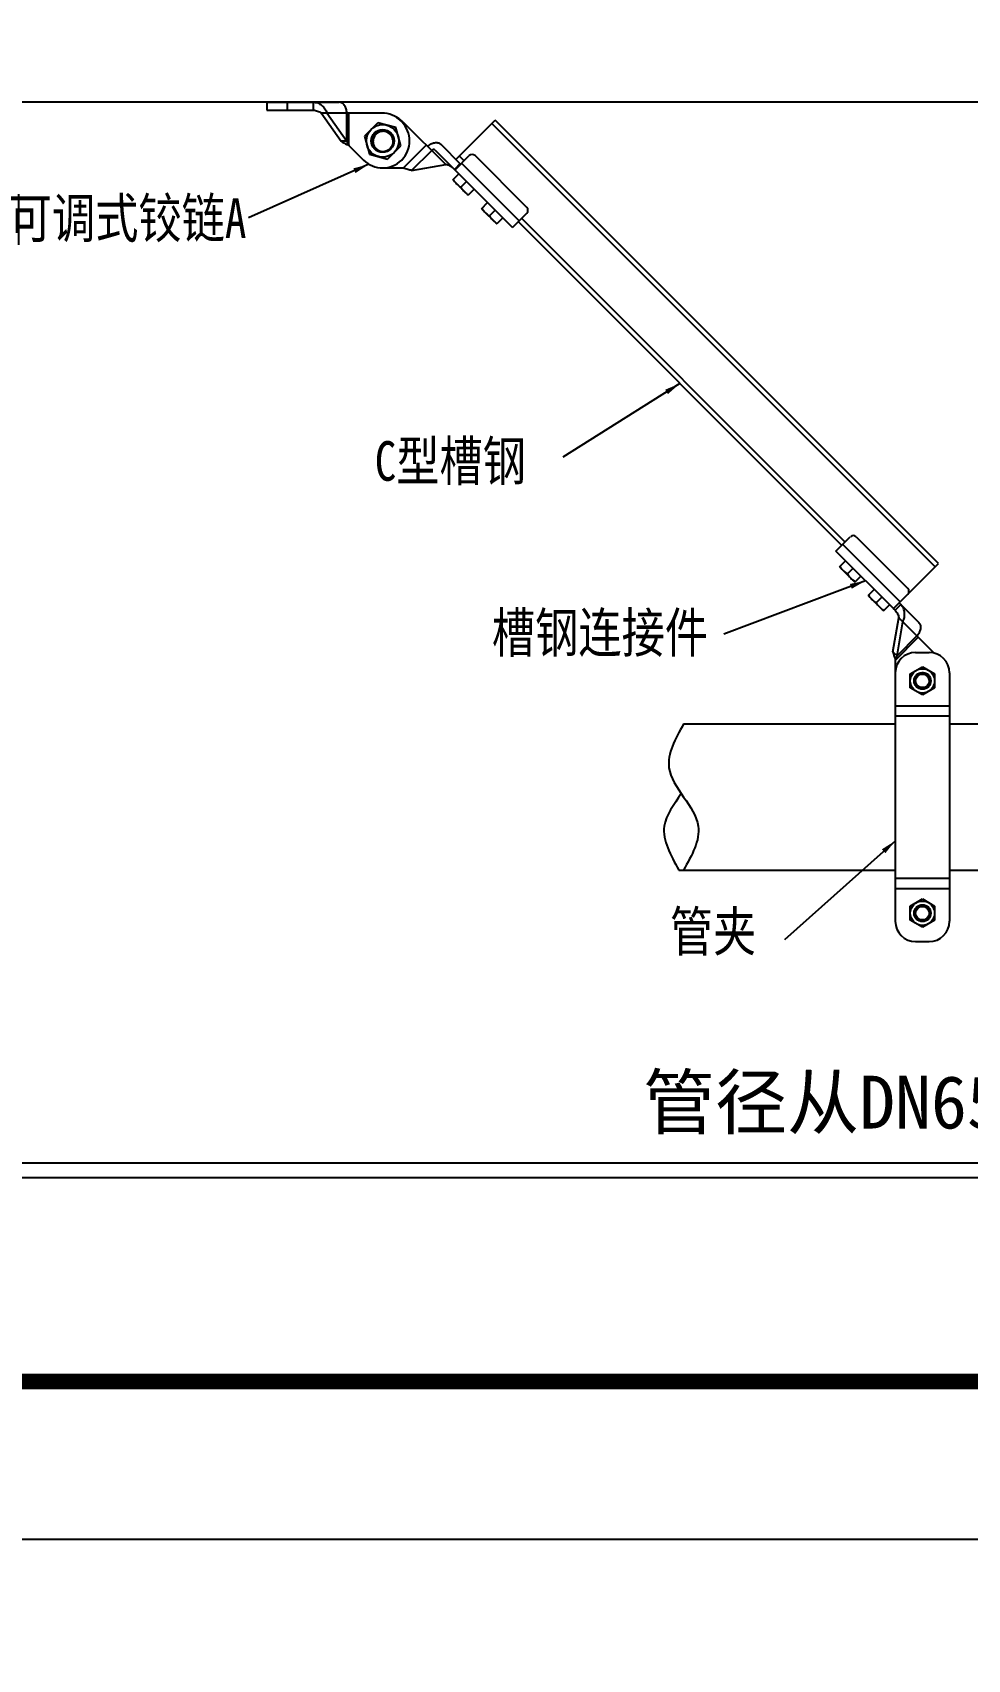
# Model space of a CAD drawing. Extents: x 1169373 to 1354985, y 649019 to 904199.
# Drawn here: x 1272263 to 1278184, y 782659 to 792960 of the extents above; entities that cross this region are included whole.
import ezdxf

# ---------------------------------------------------------------- set-up
doc = ezdxf.new("R2010")
doc.units = 0
doc.header["$LTSCALE"] = 1000
doc.header["$MEASUREMENT"] = 0
for name, color, linetype in [('bz', 2, 'Continuous'), ('DIM_SYMB', 3, 'Continuous'), ('PUB_TITLE', 4, 'Continuous')]:
    doc.layers.add(name, color=color, linetype=linetype)
doc.styles.add('HZ', font='txt', dxfattribs={"width": 0.7, "height": 5, "bigfont": 'STF:宋体'})
doc.styles.get("Standard").update_dxf_attribs({"font": 'gbenor.shx', "bigfont": 'gbcbig.shx'})
doc.dimstyles.get("Standard").update_dxf_attribs({"dimscale": 100, "dimtxt": 3.5, "dimasz": 1, "dimexe": 2.5, "dimexo": 3, "dimgap": 1.5, "dimtad": 1, "dimdec": 0, "dimzin": 0, "dimdsep": 46, "dimtxsty": 'Standard', "dimblk": 'ARCHTICK', "dimcen": 0.09, "dimadec": 0, "dimazin": 0, "dimtfac": 1, "dimtdec": 0, "dimtix": 1, "dimtmove": 2, "dimatfit": 3, "dimfxl": 1, "dimtolj": 1, "dimtzin": 0, "dimarcsym": 0})

# ---------------------------------------------------------------- blocks, each defined once
blk = doc.blocks.new('gfhhrryyfd')
at = {"linetype": 'Continuous'}
for p, q in [((3687854, -1757112), (3687854, -1757163)), ((3687854, -1757112), (3688312, -1757112)), ((3687983, -1757112), (3687983, -1757163)), ((3688148, -1757112), (3688148, -1757163)), ((3687854, -1757163), (3688148, -1757163)), ((3688198, -1757180), (3688324, -1757359)), ((3688198, -1757180), (3688582, -1757180)), ((3688234, -1757180), (3688360, -1757359)), ((3688360, -1757359), (3688360, -1757180)), ((3688373, -1757385), (3688373, -1757180)), ((3688556, -1757242), (3688472, -1757326)), ((3688671, -1757273), (3688556, -1757242)), ((3688708, -1757236), (3688703, -1757230)), ((3688716, -1757236), (3688987, -1757507)), ((3689051, -1757474), (3689300, -1757226)), ((3692086, -1760054), (3689279, -1757247)), ((3692107, -1760033), (3689300, -1757226)), ((3688360, -1757359), (3688324, -1757359)), ((3688472, -1757326), (3688503, -1757441)), ((3688585, -1757297), (3688585, -1757297)), ((3688587, -1757296), (3688587, -1757296)), ((3688702, -1757388), (3688671, -1757273)), ((3688373, -1757385), (3688466, -1757478)), ((3688503, -1757441), (3688618, -1757472)), ((3688618, -1757472), (3688702, -1757388)), ((3688863, -1757383), (3688719, -1757528)), ((3688771, -1757544), (3688898, -1757418)), ((3688918, -1757414), (3689044, -1757540)), ((3688955, -1757378), (3689081, -1757504)), ((3689046, -1757541), (3689136, -1757450)), ((3689103, -1757484), (3689073, -1757453)), ((3689500, -1757778), (3689173, -1757450)), ((3688587, -1757528), (3688719, -1757528)), ((3688771, -1757544), (3688987, -1757507)), ((3689031, -1757604), (3689069, -1757565)), ((3689078, -1757501), (3689042, -1757538)), ((3689045, -1757541), (3689409, -1757905)), ((3689451, -1757862), (3689088, -1757499)), ((3689031, -1757604), (3689128, -1757701)), ((3689118, -1757614), (3689082, -1757650)), ((3689166, -1757662), (3689128, -1757701)), ((3689213, -1757786), (3689251, -1757747)), ((3689213, -1757786), (3689310, -1757883)), ((3689300, -1757796), (3689264, -1757832)), ((3689348, -1757844), (3689310, -1757883)), ((3689500, -1757814), (3689409, -1757905)), ((3691495, -1759918), (3689445, -1757868)), ((3691516, -1759897), (3689467, -1757847)), ((3691458, -1759954), (3691549, -1759863)), ((3691501, -1759912), (3691865, -1760276)), ((3691586, -1759863), (3691913, -1760191)), ((3691833, -1760329), (3691458, -1759954)), ((3691480, -1760054), (3691519, -1760015)), ((3691824, -1760316), (3692107, -1760033)), ((3691480, -1760054), (3691577, -1760151)), ((3691568, -1760063), (3691531, -1760099)), ((3691616, -1760112), (3691577, -1760151)), ((3691662, -1760236), (3691701, -1760197)), ((3691662, -1760236), (3691759, -1760333)), ((3691749, -1760245), (3691713, -1760281)), ((3691798, -1760294), (3691759, -1760333)), ((3691833, -1760329), (3691870, -1760293)), ((3691858, -1760282), (3691985, -1760408)), ((3691819, -1760592), (3691856, -1760376)), ((3691845, -1760618), (3691882, -1760402)), ((3691856, -1760376), (3692081, -1760601)), ((3691835, -1760645), (3691980, -1760500)), ((3691971, -1760491), (3691845, -1760618)), ((3691819, -1760592), (3691845, -1760618)), ((3691835, -1762298), (3691835, -1760645)), ((3691963, -1760596), (3692049, -1760596)), ((3691929, -1760732), (3692006, -1760687)), ((3691929, -1760821), (3691929, -1760732)), ((3691990, -1760728), (3691990, -1760728)), ((3692006, -1760687), (3692083, -1760732)), ((3692032, -1760741), (3692032, -1760741)), ((3692047, -1760743), (3692047, -1760743)), ((3692047, -1760743), (3692047, -1760743)), ((3692083, -1760732), (3692083, -1760821)), ((3692178, -1760725), (3692178, -1762298)), ((3692006, -1760865), (3691929, -1760821)), ((3692083, -1760821), (3692006, -1760865)), ((3692042, -1760813), (3692042, -1760813)), ((3692042, -1760813), (3692042, -1760813)), ((3692042, -1760813), (3692042, -1760813)), ((3692042, -1760813), (3692042, -1760813)), ((3692043, -1760812), (3692043, -1760812)), ((3692043, -1760812), (3692043, -1760812)), ((3692043, -1760812), (3692043, -1760812)), ((3692043, -1760813), (3692043, -1760813)), ((3692043, -1760813), (3692043, -1760813)), ((3692043, -1760813), (3692043, -1760813)), ((3692043, -1760813), (3692043, -1760813)), ((3692043, -1760813), (3692043, -1760813)), ((3692043, -1760813), (3692043, -1760813)), ((3692059, -1760780), (3692059, -1760780)), ((3692059, -1760780), (3692059, -1760780)), ((3692059, -1760781), (3692059, -1760781)), ((3692059, -1760781), (3692059, -1760781)), ((3691835, -1760933), (3692178, -1760933)), ((3690493, -1761049), (3691835, -1761049)), ((3691835, -1760997), (3692178, -1760997)), ((3692178, -1761049), (3692864, -1761049)), ((3690463, -1761974), (3691835, -1761974)), ((3692178, -1761974), (3692842, -1761974)), ((3691835, -1762026), (3692178, -1762026)), ((3691835, -1762090), (3692178, -1762090)), ((3691929, -1762202), (3692006, -1762157)), ((3691929, -1762291), (3691929, -1762202)), ((3691990, -1762198), (3691990, -1762198)), ((3692006, -1762157), (3692083, -1762202)), ((3692083, -1762202), (3692083, -1762291)), ((3692006, -1762336), (3691929, -1762291)), ((3692083, -1762291), (3692006, -1762336)), ((3692032, -1762212), (3692032, -1762212)), ((3692042, -1762283), (3692042, -1762283)), ((3692042, -1762283), (3692042, -1762283)), ((3692042, -1762283), (3692042, -1762283)), ((3692042, -1762283), (3692042, -1762283)), ((3692043, -1762282), (3692043, -1762283)), ((3692043, -1762283), (3692043, -1762283)), ((3692043, -1762283), (3692043, -1762283)), ((3692043, -1762283), (3692043, -1762283)), ((3692043, -1762283), (3692043, -1762283)), ((3692043, -1762283), (3692043, -1762283)), ((3692043, -1762283), (3692043, -1762283)), ((3692043, -1762283), (3692043, -1762283)), ((3692043, -1762283), (3692043, -1762283)), ((3692047, -1762213), (3692047, -1762213)), ((3692047, -1762213), (3692047, -1762213)), ((3692059, -1762250), (3692059, -1762250)), ((3692059, -1762250), (3692059, -1762250)), ((3692059, -1762251), (3692059, -1762251)), ((3692059, -1762251), (3692059, -1762251)), ((3691963, -1762427), (3692049, -1762427))]:
    blk.add_line(p, q, dxfattribs=at)
for centre, radius in [((3688587, -1757357), 103), ((3688587, -1757357), 72.2), ((3688587, -1757357), 68.6), ((3692006, -1760776), 77.1), ((3692006, -1760776), 53), ((3692006, -1760776), 42.9), ((3692006, -1762247), 77.1), ((3692006, -1762247), 53), ((3692006, -1762247), 42.9)]:
    blk.add_circle(centre, radius, dxfattribs=at)
for centre, radius, start, end in [((3688587, -1757357), 171, 225, 45), ((3688582, -1757352), 171, 45, 90), ((3688594, -1757357), 171, 45, 67.6303), ((3688587, -1757357), 60.6, 175.1579, 177.6951), ((3688587, -1757357), 60.5, 177.7034, 178.5113), ((3688587, -1757357), 60.5, 177.695, 178.7897), ((3688587, -1757357), 60.5, 178.5113, 179.2331), ((3688587, -1757357), 60.4, 178.7888, 181.6926), ((3688587, -1757357), 60.3, 179.2321, 181.6927), ((3688587, -1757357), 60.4, 168.6736, 172.1434), ((3688587, -1757357), 60.4, 172.1454, 175.1582), ((3688587, -1757357), 60.4, 101.4849, 165.4448), ((3688587, -1757357), 60.5, 165.4458, 168.6736), ((3688587, -1757357), 60.5, 95.5966, 101.0995), ((3688587, -1757357), 60.3, 101.1033, 101.4834), ((3688587, -1757357), 60.5, 92.6072, 95.598), ((3688587, -1757357), 60.3, 91.6942, 92.6062), ((3688587, -1757357), 60.3, 89.753, 91.3733), ((3688591, -1757356), 60.1, 94.9949, 95.5079), ((3688587, -1757357), 60.1, 91.3738, 91.694), ((3688587, -1757357), 60.5, 88.7188, 89.6641), ((3688587, -1757357), 60.6, 87.1543, 88.7186), ((3688586, -1757361), 68.2, 342.3145, 343.9471), ((3689154, -1757468), 25.7, 45, 135), ((3689482, -1757796), 25.7, 315, 45), ((3691568, -1759882), 25.7, 45, 135), ((3691895, -1760209), 25.7, 315, 45), ((3691963, -1760725), 129, 90, 180), ((3692049, -1760725), 129, 0, 90), ((3692006, -1760776), 51.4, 108.0922, 105.5304), ((3692006, -1760776), 43.3, 53.7897, 143.1282), ((3692006, -1760776), 43.2, 140.3283, 142.826), ((3692006, -1760776), 43, 142.8275, 143.1282), ((3692006, -1760776), 43.3, 139.1273, 140.3292), ((3692006, -1760776), 43.4, 138.7085, 139.1274), ((3692008, -1760776), 51.3, 107.2173, 109.791), ((3692006, -1760776), 43.1, 52.517, 53.7893), ((3692008, -1760777), 43, 55.3372, 55.6772), ((3692008, -1760777), 43.1, 54.1228, 55.3368), ((3692006, -1760776), 43.2, 51.2461, 52.5171), ((3692007, -1760777), 43.4, 52.0023, 54.1222), ((3692006, -1760776), 43.3, 50.5811, 51.2463), ((3692007, -1760777), 43.5, 50.4315, 52.0028), ((3692007, -1760777), 43.6, 49.199, 50.04), ((3692007, -1760777), 43.6, 50.04, 50.4317), ((3692003, -1760772), 52.1, 32.6736, 34.9318), ((3692006, -1760776), 52.6, 356.0624, 41.0624), ((3692006, -1760776), 52.4, 39.9882, 41.0622), ((3692006, -1760776), 52.6, 38.7966, 39.7999), ((3692004, -1760771), 51.7, 23.9069, 32.6814), ((3692004, -1760771), 51.2, 23.3296, 23.8861), ((3692007, -1760775), 51.5, 312.8816, 313.2048), ((3692007, -1760775), 51.6, 314.1613, 318.9563), ((3692007, -1760775), 51.5, 313.5242, 313.9261), ((3692007, -1760775), 51.6, 318.9568, 320.0235), ((3692007, -1760775), 52.1, 320.0682, 352.3147), ((3692006, -1760776), 52.5, 354.8354, 355.92), ((3692007, -1760775), 52.4, 353.4001, 354.291), ((3692006, -1760776), 52.5, 354.4213, 354.7842), ((3692006, -1760775), 52.5, 352.2673, 353.088), ((3692007, -1760775), 52.5, 353.088, 353.3607), ((3692006, -1762247), 51.4, 108.0922, 105.5304), ((3692006, -1762247), 43.3, 53.7897, 143.1282), ((3692008, -1762246), 51.3, 107.2173, 109.791), ((3691963, -1762298), 129, 180, 270), ((3692006, -1762246), 43.2, 140.3283, 142.826), ((3692006, -1762246), 43, 142.8275, 143.1282), ((3692006, -1762247), 43.3, 139.1273, 140.3292), ((3692006, -1762247), 43.4, 138.7085, 139.1274), ((3692006, -1762246), 43.1, 52.517, 53.7893), ((3692008, -1762247), 43.1, 54.1228, 55.3368), ((3692008, -1762247), 43, 55.3372, 55.6772), ((3692006, -1762246), 43.2, 51.2461, 52.5171), ((3692007, -1762247), 43.4, 52.0023, 54.1222), ((3692006, -1762247), 43.3, 50.5811, 51.2463), ((3692007, -1762248), 43.5, 50.4315, 52.0028), ((3692007, -1762248), 43.6, 49.199, 50.04), ((3692007, -1762248), 43.6, 50.04, 50.4317), ((3692007, -1762246), 51.5, 312.8816, 313.2048), ((3692007, -1762245), 51.6, 314.1613, 318.9563), ((3692007, -1762245), 51.5, 313.5242, 313.9261), ((3692003, -1762242), 52.1, 32.6736, 34.9318), ((3692006, -1762247), 52.6, 356.0624, 41.0624), ((3692006, -1762246), 52.4, 39.9882, 41.0622), ((3692007, -1762245), 51.6, 318.9568, 320.0235), ((3692006, -1762247), 52.6, 38.7966, 39.7999), ((3692004, -1762242), 51.7, 23.9069, 32.6814), ((3692007, -1762245), 52.1, 320.0682, 352.3147), ((3692049, -1762298), 129, 270, 0), ((3692004, -1762241), 51.2, 23.3296, 23.8861), ((3692006, -1762247), 52.5, 354.8354, 355.92), ((3692007, -1762245), 52.4, 353.4001, 354.291), ((3692006, -1762247), 52.5, 354.4213, 354.7842), ((3692006, -1762245), 52.5, 352.2673, 353.088), ((3692007, -1762245), 52.5, 353.088, 353.3607)]:
    blk.add_arc(centre, radius, start, end, dxfattribs=at)
for points, knots in [([(3688148, -1757112), (3688158, -1757112), (3688177, -1757115), (3688203, -1757131), (3688222, -1757153), (3688231, -1757171), (3688234, -1757180)], [0, 0, 0, 0, 0.243233, 0.493078, 0.748723, 1, 1, 1, 1]), ([(3688360, -1757180), (3688360, -1757171), (3688358, -1757154), (3688348, -1757132), (3688332, -1757116), (3688318, -1757112), (3688312, -1757112)], [0, 0, 0, 0, 0.287969, 0.555344, 0.790533, 1, 1, 1, 1]), ([(3688148, -1757163), (3688158, -1757163), (3688175, -1757166), (3688191, -1757175), (3688198, -1757180)], [0, 0, 0, 0, 0.522516, 1, 1, 1, 1]), ([(3688324, -1757359), (3688331, -1757364), (3688347, -1757373), (3688364, -1757381), (3688373, -1757385)], [0, 0, 0, 0, 0.468219, 1, 1, 1, 1]), ([(3688360, -1757359), (3688361, -1757361), (3688365, -1757370), (3688369, -1757379), (3688373, -1757385)], [0, 0, 0, 0, 0.244001, 1, 1, 1, 1]), ([(3688526, -1757359), (3688526, -1757364), (3688527, -1757375), (3688533, -1757390), (3688542, -1757403), (3688558, -1757417), (3688583, -1757426), (3688605, -1757423), (3688615, -1757420)], [0, 0, 0, 0, 0.125414, 0.250833, 0.376265, 0.501706, 0.750785, 1, 1, 1, 1]), ([(3688651, -1757380), (3688654, -1757370), (3688655, -1757348), (3688644, -1757324), (3688630, -1757309), (3688616, -1757301), (3688601, -1757296), (3688591, -1757296), (3688586, -1757296)], [0, 0, 0, 0, 0.249273, 0.49841, 0.623846, 0.749245, 0.874621, 1, 1, 1, 1]), ([(3688872, -1757392), (3688878, -1757386), (3688892, -1757375), (3688915, -1757367), (3688937, -1757367), (3688950, -1757373), (3688955, -1757378)], [0, 0, 0, 0, 0.287971, 0.555344, 0.790532, 1, 1, 1, 1]), ([(3688918, -1757414), (3688917, -1757413), (3688914, -1757411), (3688908, -1757411), (3688903, -1757414), (3688899, -1757416), (3688898, -1757418)], [0, 0, 0, 0, 0.209498, 0.444667, 0.711989, 1, 1, 1, 1]), ([(3688771, -1757544), (3688763, -1757543), (3688745, -1757538), (3688728, -1757532), (3688719, -1757528)], [0, 0, 0, 0, 0.468219, 1, 1, 1, 1]), ([(3689034, -1757530), (3689027, -1757523), (3689013, -1757513), (3688995, -1757508), (3688987, -1757507)], [0, 0, 0, 0, 0.522516, 1, 1, 1, 1]), ([(3689046, -1757541), (3689045, -1757541), (3689045, -1757541), (3689044, -1757540), (3689044, -1757540)], [0, 0, 0, 0, 0.126775, 1, 1, 1, 1]), ([(3689033, -1757601), (3689035, -1757604), (3689041, -1757613), (3689049, -1757622), (3689055, -1757628)], [0, 0, 0, 0, 0.250789, 1, 1, 1, 1]), ([(3689055, -1757628), (3689061, -1757634), (3689070, -1757642), (3689079, -1757648), (3689082, -1757650)], [0, 0, 0, 0, 0.749211, 1, 1, 1, 1]), ([(3689082, -1757650), (3689083, -1757652), (3689090, -1757662), (3689097, -1757671), (3689103, -1757677)], [0, 0, 0, 0, 0.250789, 1, 1, 1, 1]), ([(3689103, -1757677), (3689110, -1757683), (3689118, -1757690), (3689128, -1757697), (3689130, -1757698)], [0, 0, 0, 0, 0.749211, 1, 1, 1, 1]), ([(3689215, -1757783), (3689217, -1757786), (3689223, -1757795), (3689231, -1757804), (3689237, -1757810)], [0, 0, 0, 0, 0.250789, 1, 1, 1, 1]), ([(3689237, -1757810), (3689243, -1757816), (3689252, -1757824), (3689261, -1757830), (3689264, -1757832)], [0, 0, 0, 0, 0.749211, 1, 1, 1, 1]), ([(3689264, -1757832), (3689265, -1757834), (3689272, -1757844), (3689279, -1757853), (3689285, -1757859)], [0, 0, 0, 0, 0.250789, 1, 1, 1, 1]), ([(3689285, -1757859), (3689291, -1757865), (3689300, -1757872), (3689310, -1757879), (3689312, -1757880)], [0, 0, 0, 0, 0.749211, 1, 1, 1, 1]), ([(3691483, -1760051), (3691485, -1760053), (3691491, -1760063), (3691498, -1760072), (3691504, -1760078)], [0, 0, 0, 0, 0.250789, 1, 1, 1, 1]), ([(3691504, -1760078), (3691511, -1760084), (3691520, -1760091), (3691529, -1760098), (3691531, -1760099)], [0, 0, 0, 0, 0.749211, 1, 1, 1, 1]), ([(3691531, -1760099), (3691533, -1760102), (3691540, -1760111), (3691547, -1760120), (3691553, -1760126)], [0, 0, 0, 0, 0.250789, 1, 1, 1, 1]), ([(3691553, -1760126), (3691559, -1760133), (3691568, -1760140), (3691578, -1760146), (3691580, -1760148)], [0, 0, 0, 0, 0.749211, 1, 1, 1, 1]), ([(3691665, -1760233), (3691666, -1760235), (3691673, -1760245), (3691680, -1760254), (3691686, -1760260)], [0, 0, 0, 0, 0.250789, 1, 1, 1, 1]), ([(3691686, -1760260), (3691692, -1760266), (3691701, -1760273), (3691711, -1760280), (3691713, -1760281)], [0, 0, 0, 0, 0.749211, 1, 1, 1, 1]), ([(3691713, -1760281), (3691715, -1760284), (3691721, -1760293), (3691729, -1760302), (3691735, -1760308)], [0, 0, 0, 0, 0.250789, 1, 1, 1, 1]), ([(3691735, -1760308), (3691741, -1760314), (3691750, -1760322), (3691759, -1760328), (3691762, -1760330)], [0, 0, 0, 0, 0.749211, 1, 1, 1, 1]), ([(3691833, -1760329), (3691832, -1760328), (3691829, -1760325), (3691826, -1760322), (3691823, -1760317), (3691824, -1760316)], [0, 0, 0, 0, 0.378665, 0.693291, 1, 1, 1, 1]), ([(3691833, -1760329), (3691840, -1760336), (3691850, -1760351), (3691855, -1760368), (3691856, -1760376)], [0, 0, 0, 0, 0.522516, 1, 1, 1, 1]), ([(3691882, -1760402), (3691886, -1760393), (3691893, -1760374), (3691894, -1760345), (3691887, -1760316), (3691876, -1760300), (3691870, -1760293)], [0, 0, 0, 0, 0.251282, 0.506922, 0.756761, 1, 1, 1, 1]), ([(3691971, -1760491), (3691977, -1760485), (3691988, -1760471), (3691997, -1760448), (3691997, -1760426), (3691990, -1760413), (3691985, -1760408)], [0, 0, 0, 0, 0.287971, 0.555344, 0.790532, 1, 1, 1, 1]), ([(3691819, -1760592), (3691821, -1760600), (3691826, -1760618), (3691832, -1760635), (3691835, -1760645)], [0, 0, 0, 0, 0.468219, 1, 1, 1, 1]), ([(3691835, -1760645), (3691836, -1760642), (3691839, -1760633), (3691842, -1760624), (3691845, -1760618)], [0, 0, 0, 0, 0.254643, 1, 1, 1, 1]), ([(3691990, -1760728), (3691985, -1760730), (3691975, -1760735), (3691963, -1760749), (3691957, -1760765), (3691956, -1760783), (3691962, -1760800), (3691973, -1760813), (3691989, -1760822), (3692001, -1760824), (3692006, -1760823)], [0, 0, 0, 0, 0.125057, 0.250088, 0.37511, 0.500112, 0.62511, 0.750088, 0.875051, 1, 1, 1, 1]), ([(3692032, -1760732), (3692027, -1760730), (3692018, -1760727), (3692004, -1760727), (3691991, -1760732), (3691983, -1760737), (3691980, -1760740)], [0, 0, 0, 0, 0.250246, 0.500331, 0.750262, 1, 1, 1, 1]), ([(3692006, -1760823), (3692011, -1760823), (3692020, -1760822), (3692032, -1760816), (3692042, -1760806), (3692049, -1760794), (3692052, -1760781), (3692050, -1760767), (3692045, -1760754), (3692039, -1760747), (3692036, -1760744)], [0, 0, 0, 0, 0.125035, 0.250056, 0.37507, 0.500071, 0.625066, 0.75005, 0.875024, 1, 1, 1, 1]), ([(3690493, -1761049), (3690441, -1761143), (3690313, -1761370), (3690673, -1761653), (3690546, -1761880), (3690493, -1761974)], [0, 0, 0, 0, 1016.586254, 2454.256321, 3470.842575, 3470.842575, 3470.842575, 3470.842575]), ([(3690478, -1761490), (3690432, -1761558), (3690316, -1761712), (3690411, -1761880), (3690463, -1761974)], [567.944908, 567.944908, 567.944908, 567.944908, 845.129587, 1195.193724, 1195.193724, 1195.193724, 1195.193724]), ([(3691990, -1762198), (3691985, -1762200), (3691975, -1762206), (3691963, -1762219), (3691957, -1762235), (3691956, -1762253), (3691962, -1762270), (3691973, -1762283), (3691989, -1762292), (3692001, -1762294), (3692006, -1762294)], [0, 0, 0, 0, 0.125057, 0.250088, 0.37511, 0.500112, 0.62511, 0.750088, 0.875051, 1, 1, 1, 1]), ([(3692032, -1762202), (3692027, -1762200), (3692018, -1762197), (3692004, -1762198), (3691991, -1762202), (3691983, -1762207), (3691980, -1762210)], [0, 0, 0, 0, 0.250246, 0.500331, 0.750262, 1, 1, 1, 1]), ([(3692006, -1762294), (3692011, -1762293), (3692020, -1762292), (3692032, -1762286), (3692042, -1762276), (3692049, -1762264), (3692052, -1762251), (3692050, -1762237), (3692045, -1762225), (3692039, -1762218), (3692036, -1762215)], [0, 0, 0, 0, 0.125035, 0.250056, 0.37507, 0.500071, 0.625066, 0.75005, 0.875024, 1, 1, 1, 1])]:
    blk.add_open_spline(points, degree=3, knots=knots, dxfattribs=at)
for points in [[(3691980, -1760740), (3691977, -1760743), (3691974, -1760747), (3691972, -1760750)], [(3691980, -1762210), (3691977, -1762213), (3691974, -1762217), (3691972, -1762221)]]:
    blk.add_open_spline(points, degree=3, dxfattribs=at)
at = {"layer": 'bz'}
blk.add_line((3696112, -1757112), (3686283, -1757112), dxfattribs=at)
at = {"layer": 'DIM_SYMB'}
blk.add_lwpolyline([(3686283, -1755771), (3696112, -1755771), (3696112, -1763922), (3686283, -1763922)], close=True, dxfattribs=at)
at = {"char_height": 250.91, "attachment_point": 1}
for s, insert in [('{\\fSimSun|b0|i0|c134|p2;\\W0.8;可调式铰链A}', (3686219, -1757720)), ('{\\fSimSun|b0|i0|c134|p2;\\W0.8;C型槽钢}', (3688537, -1759258)), ('{\\fSimSun|b0|i0|c134|p2;\\W0.8;槽钢连接件}', (3689279, -1760345)), ('{\\fSimSun|b0|i0|c134|p2;\\W0.8;\\C7;管夹}', (3690406, -1762237))]:
    blk.add_mtext(s, dxfattribs=dict(at, insert=insert))
at = {"layer": 'bz', "insert": (3690236, -1763276), "char_height": 334.54, "attachment_point": 1, "style": 'HZ'}
blk.add_mtext('{\\fSimHei|b0|i0|c134|p2;\\W1;\\C7;管径从DN65到DN150}', dxfattribs=at)
for points in [[(3688500, -1757505), (3687738, -1757844)], [(3690470, -1758893), (3689728, -1759359)], [(3691646, -1760142), (3690749, -1760481)], [(3691835, -1761788), (3691133, -1762415)]]:
    blk.add_leader(points, dimstyle='Standard', override={"dimgap": 20, "dimtad": 0})

msp = doc.modelspace()

# ---------------------------------------------------------------- linework, layer by layer
at = {"color": 0}
msp.add_line((1238605, 785804), (1288253, 785804), dxfattribs=at)
at = {"color": 3}
msp.add_lwpolyline([(1236105, 783419), (1236105, 825419), (1295505, 825419), (1295505, 783419)], close=True, dxfattribs=at)
at = {"const_width": 100}
msp.add_lwpolyline([(1238605, 784419), (1294505, 784419), (1294505, 824419), (1238605, 824419)], close=True, dxfattribs=at)
at = {"layer": 'PUB_TITLE'}
msp.add_lwpolyline([(1236105, 716219), (1354985, 716219), (1354985, 783419), (1236105, 783419)], close=True, dxfattribs=at)

# ---------------------------------------------------------------- block references
at = {"lineweight": -3, "xscale": 0.9999959487468004, "yscale": 0.999995949678123, "zscale": 0.9999959495959999}
msp.add_blockref('gfhhrryyfd', (-2414092, 2549624), dxfattribs=at)

doc.saveas('drawing.dxf')
